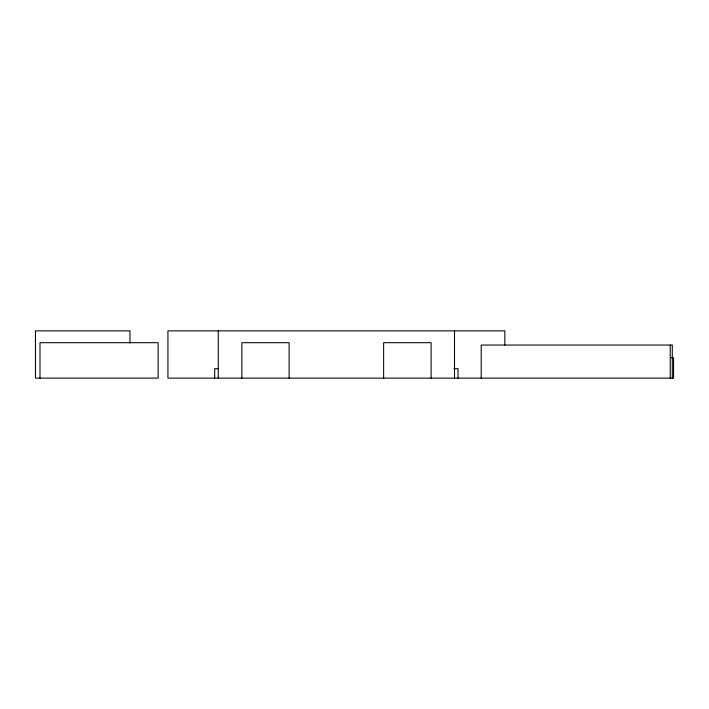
<?xml version="1.0" encoding="UTF-8"?>
<svg xmlns="http://www.w3.org/2000/svg" width="709" height="709" viewBox="0 0 709 709"><rect width="100%" height="100%" fill="white"/><g stroke="black" fill="none" stroke-linecap="round" stroke-linejoin="round"><path stroke-width="1.06" d="M671.37 357.806L673.55 357.806L673.55 378.127L167.927 378.127L167.927 330.873L504.835 330.873L504.835 345.159M218.753 368.68L214.703 368.68L214.703 378.127M453.999 368.68L458.049 368.68L458.049 378.127M672.3 378.127L672.3 345.053L481.207 345.053L481.207 378.127M670.209 345.053L670.209 378.127M454.504 330.873L454.504 378.127M431.107 378.127L431.107 342.686L383.631 342.686L383.631 378.127M289.121 378.127L289.121 342.686L241.875 342.686L241.875 378.127M218.248 330.873L218.248 378.127M129.951 342.961L129.951 330.873L35.45 330.873L35.45 378.127L158.125 378.127L158.125 342.686L39.996 342.686L39.996 378.127"/></g></svg>
